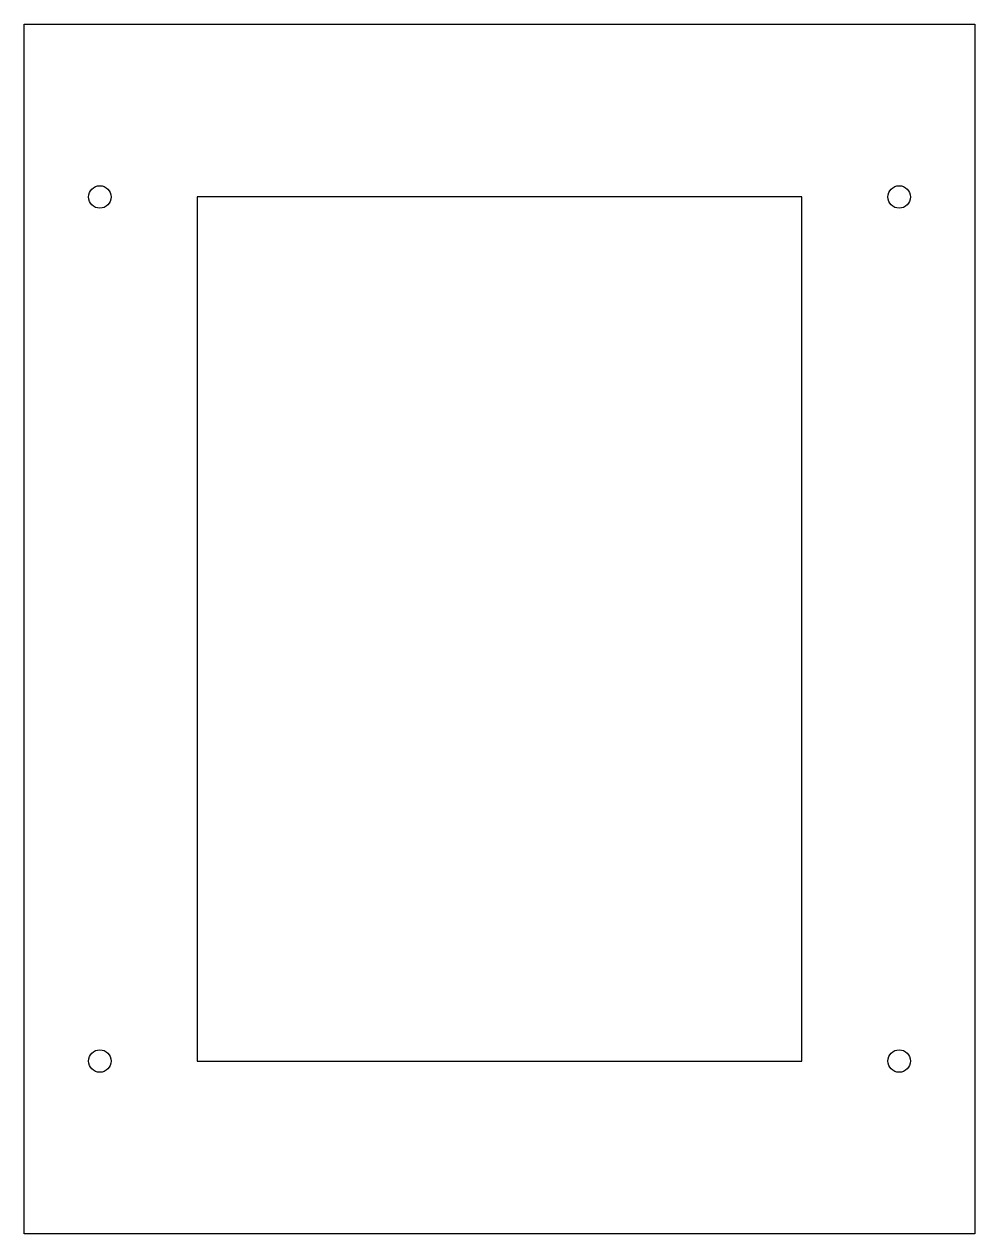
# Model space of a CAD drawing. Header units: inches. Extents: x -11 to 0, y 35 to 49.
import ezdxf

# ---------------------------------------------------------------- set-up
doc = ezdxf.new("R2010")
doc.units = ezdxf.units.IN
doc.layers.get('0').update_dxf_attribs({"linetype": 'CONTINUOUS'})

msp = doc.modelspace()

# ---------------------------------------------------------------- linework, layer by layer
for points in [[(-11, 35), (-11, 49), (0, 49), (0, 35)], [(-2, 47), (-9, 47), (-9, 37), (-2, 37)]]:
    msp.add_lwpolyline(points, close=True)
for centre in [(-10.125, 47), (-0.875, 47), (-10.125, 37), (-0.875, 37)]:
    msp.add_circle(centre, 0.13)

doc.saveas('drawing.dxf')
